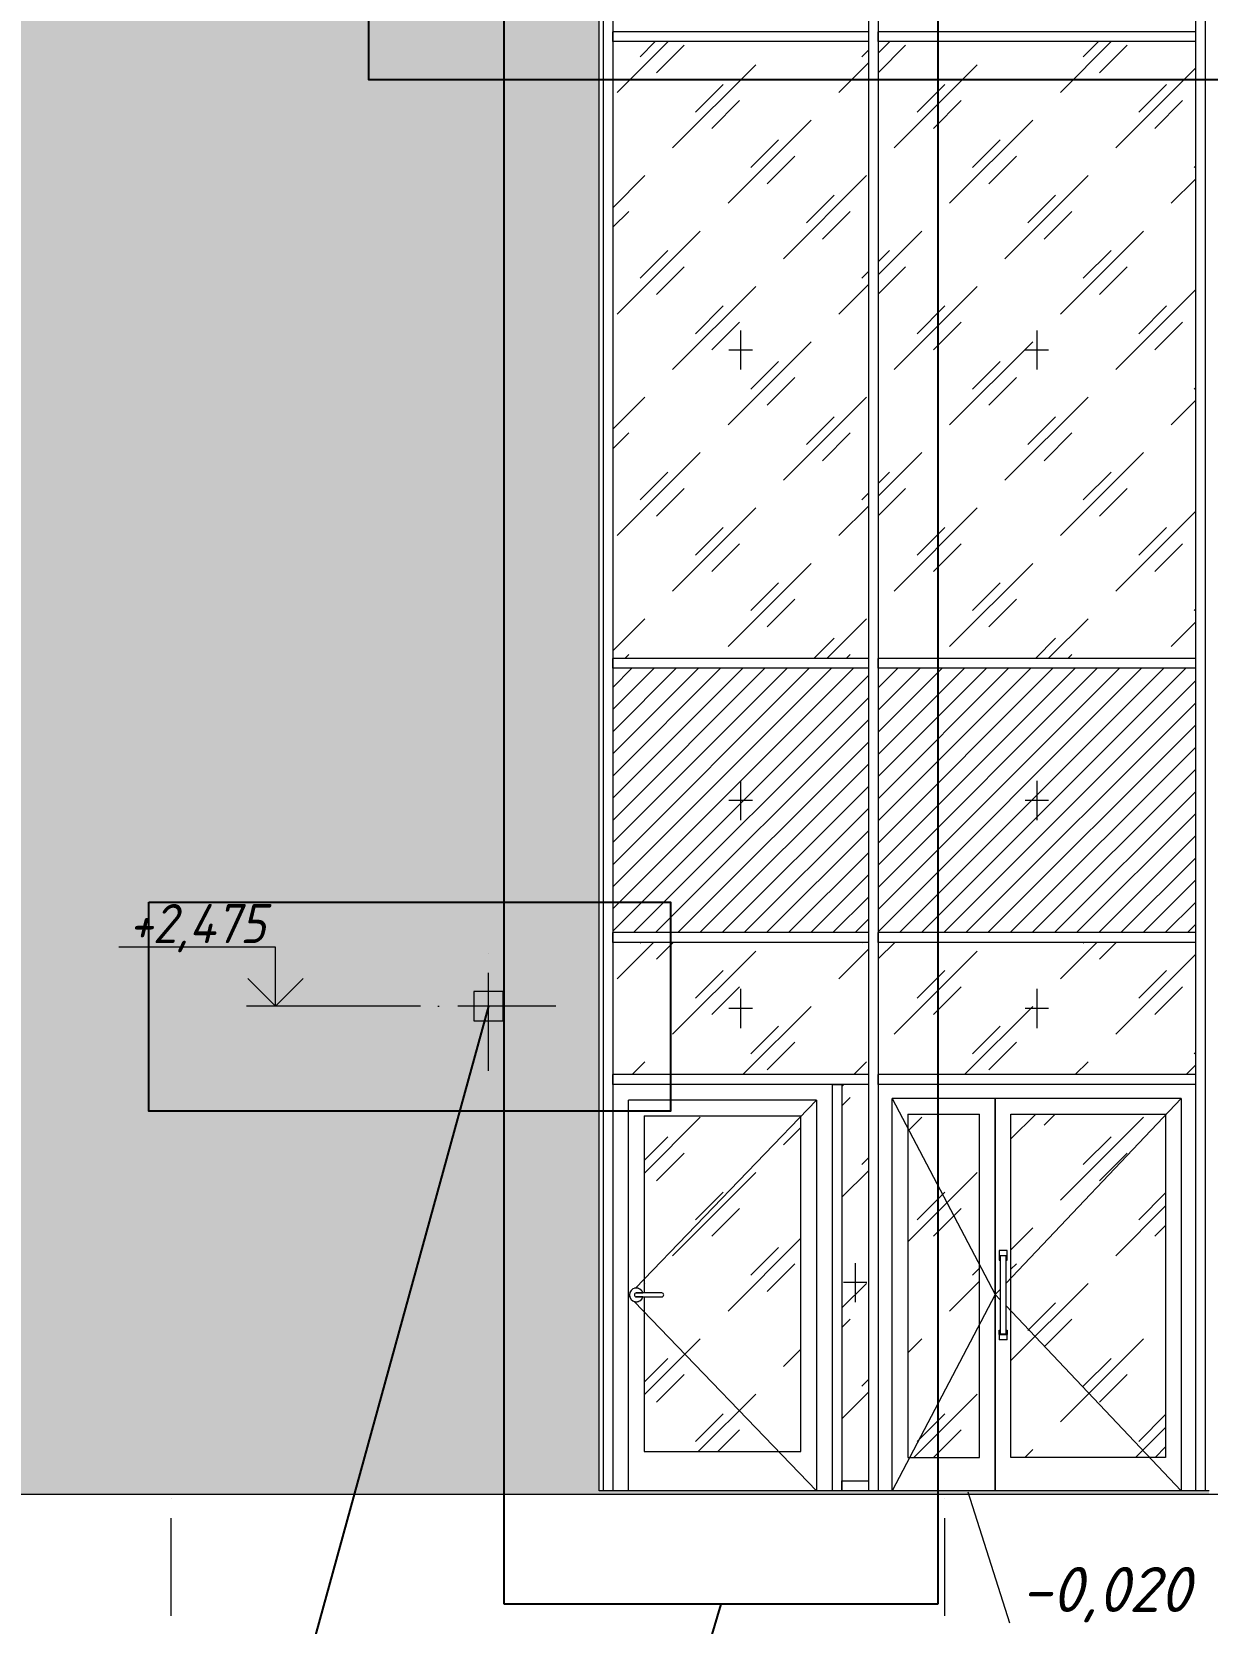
# Model space of a CAD drawing. Header units: millimetres. Extents: x 3914 to 319671, y -18248 to 19136.
# Drawn here: x 216604 to 222606, y -676 to 7450 of the extents above; entities that cross this region are included whole.
import ezdxf

# ---------------------------------------------------------------- set-up
doc = ezdxf.new("R2010")
doc.units = ezdxf.units.MM
doc.linetypes.add('50_200_ШТРИХ_1Т_ш5_п1_п1_', pattern=[700, 500, -100, 0, -100])
doc.linetypes.add('Штриховая', pattern=[600, 400, -200])
for name, color, linetype, lineweight in [('A-ANNO-NOTE', 7, 'Continuous', 9), ('A-DETL-2', 7, 'Continuous', 5), ('A-DETL-CNTR', 7, '50_200_ШТРИХ_1Т_ш5_п1_п1_', 9), ('A-DOOR', 7, 'Continuous', 9), ('A-DOOR-1', 7, 'Continuous', 5), ('A-GLAZ-3', 7, 'Штриховая', 5), ('A-GLAZ-CURT', 7, 'Continuous', 9), ('A-GLAZ-CURT-1', 7, 'Continuous', 5), ('A-GLAZ-CWMG', 7, 'Continuous', 9), ('A-WALL', 7, 'Continuous', 5), ('A-WALL-PATT', 7, 'Continuous', 5), ('G-ANNO-DIMS', 7, 'Continuous', 9), ('G-ANNO-DIMS-1', 7, 'Continuous', 20), ('Оси-1', 7, '50_200_ШТРИХ_1Т_ш5_п1_п1_', 9)]:
    doc.layers.add(name, color=color, linetype=linetype, lineweight=lineweight)
doc.layers.add('A-DETL-GENF-7', color=7, linetype='Continuous', lineweight=9, true_color=0xffffff)
doc.styles.add('ISOCPEUR_I_1', font='isocpeui.ttf', dxfattribs={"height": 230})
doc.styles.add('ISOCPEUR_I_3', font='isocpeui.ttf', dxfattribs={"width": 0.9, "height": 200})
pattern_1 = [(45, (-39007.8, 1300), (-282.8427, 282.8427), [200, -600]), (45, (-39207.8, 1200), (-282.8427, 282.8427), [600, -200]), (45, (-38807.8, 1100), (-282.8427, 282.8427), [200, -600])]
pattern_2 = [(45, (-38907.79, 1200), (-56.56854, 56.56854), [])]

# ---------------------------------------------------------------- blocks, each defined once
blk = doc.blocks.new('PNS_Панель прямоугольная - Нр_Стекло - 42мм-36759102-АР2_ТР1_Фасад ___-1')
at = {"layer": 'A-GLAZ-CURT-1'}
h = blk.add_hatch(dxfattribs=at)
h.set_pattern_fill('FP_116', color=256, style=0, pattern_type=2)
h.set_pattern_definition(pattern_1)
h.paths.add_polyline_path([(-95050, 50), (-95050, 2075), (-95185, 2075), (-95185, 50), (-95170, 50)], flags=0)
at = {"layer": 'A-GLAZ-3'}
for p, q in [((-95117.5, 1162.5), (-95117.5, 962.5)), ((-95057.5, 1062.5), (-95177.5, 1062.5))]:
    blk.add_line(p, q, dxfattribs=at)
blk = doc.blocks.new('Прямоугольный импост - Рядовой 50х220-26750852-АР2_ТР1_Фасад ___-1')
at = {"layer": 'A-GLAZ-CWMG'}
for p, q in [((-95050, 8425), (-95050, 7425)), ((-95000, 8425), (-95000, 7425))]:
    blk.add_line(p, q, dxfattribs=at)
blk = doc.blocks.new('Прямоугольный импост - Рядовой 50х220-26750853-АР2_ТР1_Фасад ___-1')
at = {"layer": 'A-GLAZ-CWMG'}
for p, q in [((-115580.4, 2100), (-115580.4, 0)), ((-115530.4, 2100), (-115530.4, 0))]:
    blk.add_line(p, q, dxfattribs=at)
blk = doc.blocks.new('Прямоугольный импост - Рядовой 50х220-26750854-АР2_ТР1_Фасад ___-1')
at = {"layer": 'A-GLAZ-CWMG'}
for p, q in [((-95000, 7400), (-95000, 7450)), ((-93380, 7450), (-95000, 7450)), ((-93380, 7400), (-95000, 7400)), ((-93380, 7450), (-93380, 7400))]:
    blk.add_line(p, q, dxfattribs=at)
blk = doc.blocks.new('Прямоугольный импост - Рядовой 50х220-36757005-АР2_ТР1_Фасад ___-1')
at = {"layer": 'A-GLAZ-CWMG'}
for p, q in [((-95050, 7450), (-95210, 7450)), ((-95050, 7400), (-95210, 7400)), ((-95050, 7450), (-95050, 7400))]:
    blk.add_line(p, q, dxfattribs=at)
blk = doc.blocks.new('Дверь_Витражная_СКБ_2Ст - ДВН_ДАО EI30_1350_в свету_ДОО ЛК 5-26733937-АР2_ТР1_Фасад ___-1')
at = {"layer": 'A-DOOR-1'}
h = blk.add_hatch(dxfattribs=at)
h.set_pattern_fill('FP_116', color=256, style=0, pattern_type=2)
h.set_pattern_definition(pattern_1)
h.paths.add_polyline_path([(-93987.9, 170), (-93532, 170), (-93532, 1923), (-94322, 1923), (-94322, 170)], flags=0)
at = {"layer": 'A-GLAZ-CURT-1'}
h = blk.add_hatch(dxfattribs=at)
h.set_pattern_fill('FP_116', color=256, style=0, pattern_type=2)
h.set_pattern_definition(pattern_1)
h.paths.add_polyline_path([(-94482, 170), (-94482, 1923), (-94848, 1923), (-94848, 170), (-94754, 170)], flags=0)
at = {"layer": 'A-DOOR-1'}
for p, q in [((-94928, 0), (-94928, 2003)), ((-94402, 2003), (-94928, 2003)), ((-94928, 2003), (-94402, 1001.5)), ((-94402, 2003), (-94402, 0)), ((-93452, 2003), (-94402, 2003)), ((-94402, 0), (-94402, 2003)), ((-93452, 2003), (-94347.2, 1059.3)), ((-93452, 2003), (-93452, 0)), ((-94848, 1923), (-94848, 170)), ((-94848, 1923), (-94482, 1923)), ((-94482, 170), (-94482, 1923)), ((-94322, 170), (-94322, 1923)), ((-94322, 1923), (-93532, 1923)), ((-93532, 1923), (-93532, 170)), ((-94382, 1227.5), (-94382, 1200)), ((-94342, 1227.5), (-94382, 1227.5)), ((-94342, 1200), (-94342, 1227.5)), ((-94342, 1200), (-94382, 1200)), ((-94382, 1200), (-94382, 1177.5)), ((-94382, 1177.5), (-94377, 1177.5)), ((-94377, 1200), (-94377, 800)), ((-94347, 800), (-94347, 1200)), ((-94347, 1177.5), (-94342, 1177.5)), ((-94342, 1177.5), (-94342, 1200)), ((-94402, 1001.5), (-94928, 0)), ((-94376.8, 1028.1), (-94402, 1001.5)), ((-94402, 1001.5), (-94377, 975.1)), ((-94347, 943.5), (-93452, 0)), ((-94382, 797.5), (-94382, 820)), ((-94382, 820), (-94377, 820)), ((-94347, 820), (-94342, 820)), ((-94342, 820), (-94342, 797.5)), ((-94382, 797.5), (-94382, 770)), ((-94382, 797.5), (-94342, 797.5)), ((-94342, 770), (-94382, 770)), ((-94347, 800), (-94377, 800)), ((-94342, 770), (-94342, 797.5)), ((-94848, 170), (-94482, 170)), ((-93532, 170), (-94322, 170))]:
    blk.add_line(p, q, dxfattribs=at)
blk = doc.blocks.new('PNS_Панель прямоугольная - Нр_Стекло - 42мм-26733992-АР2_ТР1_Фасад ___-1')
at = {"layer": 'A-GLAZ-CURT-1'}
h = blk.add_hatch(dxfattribs=at)
h.set_pattern_fill('FP_116', color=256, style=0, pattern_type=2)
h.set_pattern_definition(pattern_1)
h.paths.add_polyline_path([(-94754, 4250), (-93380, 4250), (-93380, 7400), (-95000, 7400), (-95000, 4250)], flags=0)
at = {"layer": 'A-GLAZ-3'}
for p, q in [((-94190, 5925), (-94190, 5725)), ((-94130, 5825), (-94250, 5825))]:
    blk.add_line(p, q, dxfattribs=at)
blk = doc.blocks.new('PNS_Панель прямоугольная - Нр_Стекло - 42мм-36757216-АР2_ТР1_Фасад ___-1')
at = {"layer": 'A-GLAZ-CURT-1'}
h = blk.add_hatch(dxfattribs=at)
h.set_pattern_fill('FP_116', color=256, style=0, pattern_type=2)
h.set_pattern_definition(pattern_1)
h.paths.add_polyline_path([(-95050, 4250), (-95050, 7400), (-96355, 7400), (-96355, 4250), (-95210, 4250)], flags=0)
at = {"layer": 'A-GLAZ-3'}
for p, q in [((-95702.5, 5925), (-95702.5, 5725)), ((-95642.5, 5825), (-95762.5, 5825))]:
    blk.add_line(p, q, dxfattribs=at)
blk = doc.blocks.new('Прямоугольный импост - Рядовой 50х220-26750857-АР2_ТР1_Фасад ___-1')
at = {"layer": 'A-GLAZ-CWMG'}
for p, q in [((-95050, 7425), (-95050, 4225)), ((-95000, 7425), (-95000, 4225))]:
    blk.add_line(p, q, dxfattribs=at)
blk = doc.blocks.new('PNS_Панель прямоугольная - Нр_Стемалит - 42 мм-26734008-АР2_ТР1_Фасад ___-1')
at = {"layer": 'A-GLAZ-CURT-1'}
h = blk.add_hatch(dxfattribs=at)
h.set_pattern_fill('FP_132', color=256, style=0, pattern_type=2)
h.set_pattern_definition(pattern_2)
h.paths.add_polyline_path([(-93380, 2850), (-93380, 4200), (-95000, 4200), (-95000, 2850), (-94754, 2850)], flags=0)
at = {"layer": 'A-GLAZ-3'}
for p, q in [((-94190, 3625), (-94190, 3425)), ((-94130, 3525), (-94250, 3525))]:
    blk.add_line(p, q, dxfattribs=at)
blk = doc.blocks.new('PNS_Панель прямоугольная - Нр_Стемалит - 42 мм-36757224-АР2_ТР1_Фасад ___-1')
at = {"layer": 'A-GLAZ-CURT-1'}
h = blk.add_hatch(dxfattribs=at)
h.set_pattern_fill('FP_132', color=256, style=0, pattern_type=2)
h.set_pattern_definition(pattern_2)
h.paths.add_polyline_path([(-95210, 2850), (-95050, 2850), (-95050, 4200), (-96355, 4200), (-96355, 2850), (-96286.3, 2850)], flags=0)
at = {"layer": 'A-GLAZ-3'}
for p, q in [((-95702.5, 3625), (-95702.5, 3425)), ((-95642.5, 3525), (-95762.5, 3525))]:
    blk.add_line(p, q, dxfattribs=at)
blk = doc.blocks.new('Прямоугольный импост - Рядовой 50х220-26750858-АР2_ТР1_Фасад ___-1')
at = {"layer": 'A-GLAZ-CWMG'}
for p, q in [((-95050, 4225), (-95050, 2825)), ((-95000, 4225), (-95000, 2825))]:
    blk.add_line(p, q, dxfattribs=at)
blk = doc.blocks.new('PNS_Панель прямоугольная - Нр_Стекло - 42мм-36757232-АР2_ТР1_Фасад ___-1')
at = {"layer": 'A-GLAZ-CURT-1'}
h = blk.add_hatch(dxfattribs=at)
h.set_pattern_fill('FP_116', color=256, style=0, pattern_type=2)
h.set_pattern_definition(pattern_1)
h.paths.add_polyline_path([(-96286.3, 2125), (-95050, 2125), (-95050, 2800), (-96355, 2800), (-96355, 2125)], flags=0)
at = {"layer": 'A-GLAZ-3'}
for p, q in [((-95702.5, 2562.5), (-95702.5, 2362.5)), ((-95642.5, 2462.5), (-95762.5, 2462.5))]:
    blk.add_line(p, q, dxfattribs=at)
blk = doc.blocks.new('Прямоугольный импост - Рядовой 50х220-26750859-АР2_ТР1_Фасад ___-1')
at = {"layer": 'A-GLAZ-CWMG'}
for p, q in [((-96405, 2825), (-96405, 2100)), ((-96355, 2825), (-96355, 2100))]:
    blk.add_line(p, q, dxfattribs=at)
blk = doc.blocks.new('Прямоугольный импост - Рядовой 50х220-36757006-АР2_ТР1_Фасад ___-1')
at = {"layer": 'A-GLAZ-CWMG'}
for p, q in [((-95050, 2125), (-95210, 2125)), ((-95050, 2125), (-95050, 2075)), ((-95050, 2075), (-95210, 2075))]:
    blk.add_line(p, q, dxfattribs=at)
blk = doc.blocks.new('PNS_Панель прямоугольная - Нр_Стекло - 42мм-26734124-АР2_ТР1_Фасад ___-1')
at = {"layer": 'A-GLAZ-CURT-1'}
h = blk.add_hatch(dxfattribs=at)
h.set_pattern_fill('FP_116', color=256, style=0, pattern_type=2)
h.set_pattern_definition(pattern_1)
h.paths.add_polyline_path([(-94754, 2125), (-93380, 2125), (-93380, 2800), (-95000, 2800), (-95000, 2125)], flags=0)
at = {"layer": 'A-GLAZ-3'}
for p, q in [((-94190, 2562.5), (-94190, 2362.5)), ((-94130, 2462.5), (-94250, 2462.5))]:
    blk.add_line(p, q, dxfattribs=at)
blk = doc.blocks.new('Прямоугольный импост - Рядовой 50х220-26751863-АР2_ТР1_Фасад ___-1')
at = {"layer": 'A-GLAZ-CWMG'}
for p, q in [((-113760.4, 2100), (-113760.4, 0)), ((-113710.4, 2100), (-113710.4, 0))]:
    blk.add_line(p, q, dxfattribs=at)
blk = doc.blocks.new('Панель витража_СКБ_Дверь_1Ст - Выход из подвала-37280616-АР2_ТР1_Фасад ___-1')
at = {"layer": 'A-DOOR-1'}
h = blk.add_hatch(dxfattribs=at)
h.set_pattern_fill('FP_116', color=256, style=0, pattern_type=2)
h.set_pattern_definition(pattern_1)
h.paths.add_polyline_path([(-96195, 200), (-95395, 200), (-95395, 1915), (-96195, 1915), (-96195, 1010), (-96100.7, 1009), (-96097.9, 1007.1), (-96095.3, 1002.6), (-96095.4, 997.2), (-96097.9, 992.9), (-96102.4, 990.3), (-96109.4, 990), (-96195, 990), (-96195, 512.4)], flags=0)
at = {"layer": 'A-DOOR'}
for p, q in [((-96105, 1010), (-96235, 1010)), ((-96235, 1010), (-96201.5, 1010)), ((-96235, 990), (-96105, 990)), ((-96201.5, 990), (-96235, 990))]:
    blk.add_line(p, q, dxfattribs=at)
for centre, radius, start, end in [((-96235, 1000), 35, 16.60155, 180), ((-96235, 1000), 35, 180, 343.39845), ((-96235, 1000), 10, 90, 270), ((-96235, 1000), 10, 90, 270), ((-96105, 1000), 10, 270, 90)]:
    blk.add_arc(centre, radius, start, end, dxfattribs=at)
at = {"layer": 'A-DOOR-1'}
for p, q in [((-95315, 1995), (-96275, 1995)), ((-96275, 0), (-96275, 1995)), ((-95315, 1995), (-96239.5, 1034.4)), ((-95315, 1995), (-95315, 0)), ((-96195, 1915), (-96195, 1010)), ((-96195, 1915), (-95395, 1915)), ((-95395, 200), (-95395, 1915)), ((-96269.6, 1003.1), (-96275, 997.5)), ((-96275, 997.5), (-96268.8, 991)), ((-96120, 1010), (-96220, 1010)), ((-96220, 990), (-96120, 990)), ((-96195, 990), (-96195, 200)), ((-96245.3, 966.7), (-95315, 0)), ((-96195, 200), (-95395, 200))]:
    blk.add_line(p, q, dxfattribs=at)
at = {"layer": 'A-DOOR-1', "flags": 128}
for points in [[(-96220, 1010), (-96220.6, 1010), (-96221.2, 1010), (-96221.8, 1010), (-96222.4, 1010), (-96223, 1010), (-96223.6, 1010), (-96224.1, 1010), (-96224.7, 1010), (-96225.3, 1010), (-96225.8, 1010), (-96226.4, 1010), (-96226.9, 1010), (-96227.5, 1010), (-96228, 1010), (-96228.5, 1010), (-96229, 1010), (-96229.4, 1010), (-96229.9, 1010), (-96230.3, 1010), (-96230.8, 1010), (-96231.2, 1010), (-96231.6, 1010), (-96231.9, 1010), (-96232.3, 1010), (-96232.6, 1010), (-96232.9, 1010), (-96233.2, 1010), (-96233.5, 1010), (-96233.8, 1010), (-96234, 1010), (-96234.2, 1010), (-96234.4, 1010), (-96234.5, 1010), (-96234.7, 1010), (-96234.8, 1010), (-96234.9, 1010), (-96234.9, 1010), (-96235, 1010), (-96235, 1010)], [(-96235, 990), (-96235, 990), (-96234.9, 990), (-96234.8, 990), (-96234.7, 990), (-96234.6, 990), (-96234.4, 990), (-96234.2, 990), (-96234, 990), (-96233.8, 990), (-96233.6, 990), (-96233.3, 990), (-96233, 990), (-96232.7, 990), (-96232.4, 990), (-96232, 990), (-96231.7, 990), (-96231.3, 990), (-96230.9, 990), (-96230.5, 990), (-96230, 990), (-96229.6, 990), (-96229.1, 990), (-96228.6, 990), (-96228.1, 990), (-96227.6, 990), (-96227.1, 990), (-96226.5, 990), (-96226, 990), (-96225.4, 990), (-96224.9, 990), (-96224.3, 990), (-96223.7, 990), (-96223.1, 990), (-96222.5, 990), (-96222, 990), (-96221.4, 990), (-96220.8, 990), (-96220.2, 990), (-96220, 990)], [(-96105, 1010), (-96105, 1010), (-96105.1, 1010), (-96105.2, 1010), (-96105.3, 1010), (-96105.4, 1010), (-96105.6, 1010), (-96105.8, 1010), (-96106, 1010), (-96106.2, 1010), (-96106.4, 1010), (-96106.7, 1010), (-96107, 1010), (-96107.3, 1010), (-96107.6, 1010), (-96108, 1010), (-96108.3, 1010), (-96108.7, 1010), (-96109.1, 1010), (-96109.5, 1010), (-96110, 1010), (-96110.4, 1010), (-96110.9, 1010), (-96111.4, 1010), (-96111.9, 1010), (-96112.4, 1010), (-96112.9, 1010), (-96113.5, 1010), (-96114, 1010), (-96114.6, 1010), (-96115.1, 1010), (-96115.7, 1010), (-96116.3, 1010), (-96116.9, 1010), (-96117.5, 1010), (-96118, 1010), (-96118.6, 1010), (-96119.2, 1010), (-96119.8, 1010), (-96120, 1010)], [(-96120, 990), (-96119.4, 990), (-96118.8, 990), (-96118.2, 990), (-96117.6, 990), (-96117, 990), (-96116.4, 990), (-96115.9, 990), (-96115.3, 990), (-96114.7, 990), (-96114.2, 990), (-96113.6, 990), (-96113.1, 990), (-96112.5, 990), (-96112, 990), (-96111.5, 990), (-96111, 990), (-96110.6, 990), (-96110.1, 990), (-96109.7, 990), (-96109.2, 990), (-96108.8, 990), (-96108.4, 990), (-96108.1, 990), (-96107.7, 990), (-96107.4, 990), (-96107.1, 990), (-96106.8, 990), (-96106.5, 990), (-96106.2, 990), (-96106, 990), (-96105.8, 990), (-96105.6, 990), (-96105.5, 990), (-96105.3, 990), (-96105.2, 990), (-96105.1, 990), (-96105.1, 990), (-96105, 990), (-96105, 990)]]:
    blk.add_lwpolyline(points, dxfattribs=at)
at = {"layer": 'A-DOOR-1'}
for start, end in [(98.57665, 105), (83.54466, 90), (68.54049, 75), (53.55435, 60), (38.58053, 45), (315, 321.41947), (23.61551, 30), (330, 336.38449), (255, 261.42335), (270, 276.45534), (285, 291.45951), (300, 306.44565)]:
    blk.add_arc((-96235, 1000), 35, start, end, dxfattribs=at)
blk = doc.blocks.new('Прямоугольный импост - Рядовой 50х220-36757198-АР2_ТР1_Фасад ___-1')
at = {"layer": 'A-GLAZ-CWMG'}
for p, q in [((-96355, 2075), (-96355, 2125)), ((-95210, 2125), (-96355, 2125)), ((-95210, 2075), (-96355, 2075))]:
    blk.add_line(p, q, dxfattribs=at)
blk = doc.blocks.new('Прямоугольный импост - Рядовой 50х220-36757199-АР2_ТР1_Фасад ___-1')
at = {"layer": 'A-GLAZ-CWMG'}
for p, q in [((-96355, 2800), (-96355, 2850)), ((-95210, 2850), (-96355, 2850)), ((-95210, 2800), (-96355, 2800))]:
    blk.add_line(p, q, dxfattribs=at)
blk = doc.blocks.new('Прямоугольный импост - Рядовой 50х220-36759114-АР2_ТР1_Фасад ___-1')
at = {"layer": 'A-GLAZ-CWMG'}
for p, q in [((-95235, 2075), (-95185, 2075)), ((-95235, 2075), (-95235, 0)), ((-95185, 2075), (-95185, 0))]:
    blk.add_line(p, q, dxfattribs=at)
blk = doc.blocks.new('Прямоугольный импост - Рядовой 50х220-36759115-АР2_ТР1_Фасад ___-1')
at = {"layer": 'A-GLAZ-CWMG'}
for p, q in [((-95185, 0), (-95185, 50)), ((-95185, 50), (-95050, 50)), ((-95050, 50), (-95050, 0))]:
    blk.add_line(p, q, dxfattribs=at)
blk = doc.blocks.new('Высотные отметки - Стрелка_Верх-17668718-АР2_ТР1_Фасад ___-1')
at = {"layer": 'G-ANNO-DIMS'}
for p, q in [((2945.4, 7800), (3745.4, 7800)), ((2945.4, 7500), (2945.4, 7800)), ((2793.8, 7500), (3093.8, 7500))]:
    blk.add_line(p, q, dxfattribs=at)
at = {"layer": 'G-ANNO-DIMS-1'}
for q in [(2804, 7641.4), (3086.9, 7641.4)]:
    blk.add_line((2945.4, 7500), q, dxfattribs=at)

msp = doc.modelspace()

# ---------------------------------------------------------------- hatches: boundary and pattern name
at = {"layer": 'A-DETL-GENF-7'}
msp.add_hatch(color=256, dxfattribs=at).paths.add_polyline_path([(219010.9, 2400), (219010.9, 2550), (218860.9, 2550), (218860.9, 2400)], flags=0)
at = {"layer": 'A-WALL-PATT'}
h = msp.add_hatch(dxfattribs=at)
h.set_pattern_fill('FP_113', color=256, style=0, pattern_type=2)
h.set_pattern_definition([(180, (222984.9, 4306), (-2e-14, -154), [125, -137]), (90, (222984.9, 4241), (-262, 2e-14), [65, -89]), (180, (222984.9, 4241), (-2e-14, -154), [125, -137]), (90, (222996.9, 4241), (-262, 2e-14), [65, -89]), (180, (223121.9, 4241), (-2e-14, -154), [125, -137]), (180, (223121.9, 4306), (-2e-14, -154), [125, -137]), (90, (222865.9, 4318), (-262, 2e-14), [65, -89]), (90, (223115.9, 4318), (-262, 2e-14), [65, -89]), (0, (222865.9, 4318), (0, -154), [250, -12]), (0, (222865.9, 4383), (0, -154), [250, -12])])
h.paths.add_polyline_path([(190845.9, 3000), (195459.2, 3000), (195459.2, 3298), (195473.4, 3298.7), (195472.1, 3303.5), (195473.4, 3312.3), (195476.7, 3316.7), (195483.6, 3320.2), (195489.3, 3320.2), (195496.7, 3317.5), (195497.8, 3316.7), (195502.2, 3307.1), (195505.7, 3298), (195543.2, 3298), (195543.7, 3310.6), (195545.2, 3313.9), (195550.7, 3318.8), (195554.3, 3320.2), (195562.1, 3320.2), (195568.8, 3316.7), (195572.7, 3310.6), (195573.2, 3303.5), (195573.2, 3298), (195611.8, 3298), (195617.1, 3314.6), (195621.5, 3318.8), (195628.9, 3320.6), (195636.4, 3318.8), (195642.9, 3311.6), (195644.5, 3307.1), (195644.5, 3298), (195657.2, 3298), (195657.2, 3000), (209075.9, 3000), (209075.9, 3002.6), (210495.9, 3002.6), (210495.9, 3000), (219500.9, 3000), (219500.9, 8400), (190595.9, 8400), (190595.9, 4200), (190595.9, 3000)])
h.paths.add_polyline_path([(195641, 3298), (195641.2, 3298), (195642.3, 3300.3)], flags=17)
h.paths.add_polyline_path([(195569.1, 3298), (195569.3, 3298), (195570.5, 3300.1)], flags=17)
h.paths.add_polyline_path([(195496.7, 3298), (195497.8, 3298.7), (195496.6, 3298)], flags=17)
h.paths.add_polyline_path([(209057.5, 4666), (208175.5, 4667), (208175.5, 7200), (209075.5, 7200), (209075.5, 4666)], flags=16)
h.paths.add_polyline_path([(198867.1, 4666), (198025.5, 4667), (198025.5, 7200), (198925.5, 7200), (198925.5, 4666), (198867.3, 4666)], flags=16)
h.paths.add_polyline_path([(196515.9, 4666), (195775.7, 4667), (195775.9, 7200), (198025, 7200), (198025, 4700), (196675.7, 4699.4), (196675.7, 4666), (196655.6, 4666)], flags=16)
h.paths.add_polyline_path([(206875.5, 4666), (205975.5, 4667), (205975.5, 4700), (204676.5, 4700), (204676.9, 7200), (208174.5, 7199.9), (208174.5, 4700), (206875.5, 4700), (206875.5, 4667)], flags=16)
h.paths.add_polyline_path([(203775.9, 4666), (203775.9, 7200), (204675.9, 7200), (204675.9, 4666), (203795.8, 4666)], flags=16)
h.paths.add_polyline_path([(214775.9, 4666), (213875.9, 4667), (213875.9, 4700), (212675.7, 4699), (212675.7, 4666), (210495.7, 4667), (210495.7, 7200), (214775.9, 7200), (214775.9, 4667)], flags=16)
h.paths.add_polyline_path([(200414.4, 4666), (200325.5, 4667), (200325.5, 4700), (198925.7, 4700), (198925.7, 7200), (202625.5, 7200), (202625.5, 4666), (201252.4, 4666)], flags=16)
h = msp.add_hatch(dxfattribs=at)
h.set_pattern_fill('FP_111', color=256, style=0, pattern_type=2)
h.set_pattern_definition([(180, (223115.92, 71), (-2e-14, -154), [125, -137]), (90, (223115.92, 6), (-262, 2e-14), [65, -89]), (180, (223115.92, 6), (-2e-14, -154), [125, -137]), (90, (223127.92, 6), (-262, 2e-14), [65, -89]), (180, (223252.92, 6), (-2e-14, -154), [125, -137]), (180, (223252.92, 71), (-2e-14, -154), [125, -137]), (90, (222996.92, 83), (-262, 2e-14), [65, -89]), (90, (223246.92, 83), (-262, 2e-14), [65, -89]), (0, (222996.92, 83), (0, -154), [250, -12]), (0, (222996.92, 148), (0, -154), [250, -12])])
h.paths.add_polyline_path([(208175.9, 300), (219500.9, 300), (219500.9, 3000), (214775.9, 3000), (214775.9, 466), (212475.9, 467), (212475.9, 3000), (211275.9, 3000), (211275.9, 466), (208175.9, 467), (208175.9, 3000), (206875.9, 3000), (206875.9, 466), (205975.9, 467), (205975.9, 3000), (205056.8, 3000), (205056.8, 300), (207381.5, 300)], flags=0)
h.paths.add_polyline_path([(210375.9, 539), (210495.9, 539), (210495.9, 614.8), (210375.9, 614.8)], flags=0)
h.paths.add_polyline_path([(210375.9, 691.8), (210495.9, 691.8), (210495.9, 768.6), (210375.9, 768.6)], flags=0)
h.paths.add_polyline_path([(210446, 845.6), (210495.9, 845.6), (210495.9, 923.1), (210375.9, 923.1), (210375.9, 845.6), (210392.5, 845.6)], flags=0)
h.paths.add_polyline_path([(210495.9, 1000.1), (210495.9, 1076.6), (210375.9, 1076.6), (210375.9, 1000.1), (210446, 1000.1)], flags=0)
h.paths.add_polyline_path([(210375.9, 1153.6), (210495.9, 1153.6), (210495.9, 1230.4), (210375.9, 1230.4)], flags=0)
h.paths.add_polyline_path([(210495.9, 1307.4), (210495.9, 1384.5), (210375.9, 1384.5), (210375.9, 1307.4), (210446, 1307.4)], flags=0)
h.paths.add_polyline_path([(210422.1, 1461.5), (210495.9, 1461.5), (210495.9, 1538.5), (210375.9, 1538.5), (210375.9, 1461.5)], flags=0)
h.paths.add_polyline_path([(210446, 1615.5), (210495.9, 1615.5), (210495.9, 1692.8), (210375.9, 1692.8), (210375.9, 1615.5), (210429.5, 1615.5)], flags=0)
h.paths.add_polyline_path([(210446, 1769.8), (210495.9, 1769.8), (210495.9, 1846.1), (210375.9, 1846.1), (210375.9, 1769.8), (210436.9, 1769.8)], flags=0)
h.paths.add_polyline_path([(210446, 1923.1), (210495.9, 1923.1), (210495.9, 2000.7), (210375.9, 2000.7), (210375.9, 1923.1), (210444.2, 1923.1)], flags=0)
h.paths.add_polyline_path([(210495.9, 2077.7), (210495.9, 2154.7), (210375.9, 2154.7), (210375.9, 2077.7), (210451.7, 2077.7)], flags=0)
h.paths.add_polyline_path([(210446, 2231.7), (210495.9, 2231.7), (210495.9, 2306.7), (210375.9, 2306.7), (210375.9, 2231.7)], flags=0)
h.paths.add_polyline_path([(210375.9, 2383.7), (210495.9, 2383.7), (210495.9, 2460.7), (210375.9, 2460.7)], flags=0)
h.paths.add_polyline_path([(219010.9, 2400), (218860.9, 2400), (218860.9, 2550), (219010.9, 2550)], flags=0)
h.paths.add_polyline_path([(210446, 2537.7), (210495.9, 2537.7), (210495.9, 2614.7), (210375.9, 2614.7), (210375.9, 2537.7)], flags=0)
h.paths.add_polyline_path([(210481.1, 2691.7), (210495.9, 2691.7), (210495.9, 2768.7), (210375.9, 2768.7), (210375.9, 2691.7), (210446, 2691.7)], flags=0)
h.paths.add_polyline_path([(210495.7, 2845.7), (210495.9, 2845.7), (210495.7, 2925.6), (210375.9, 2925.6), (210375.9, 2845.7), (210488.5, 2845.7)], flags=0)
h = msp.add_hatch(dxfattribs=at)
h.set_pattern_fill('FP_120', color=256, style=0, pattern_type=2)
h.set_pattern_definition([(180, (222865.92, 71), (-2e-14, -154), [125, -137]), (90, (222865.92, 6), (-262, 2e-14), [65, -89]), (180, (222865.92, 6), (-2e-14, -154), [125, -137]), (90, (222877.92, 6), (-262, 2e-14), [65, -89]), (180, (223002.92, 6), (-2e-14, -154), [125, -137]), (180, (223002.92, 71), (-2e-14, -154), [125, -137]), (90, (222746.92, 83), (-262, 2e-14), [65, -89]), (90, (222996.92, 83), (-262, 2e-14), [65, -89]), (0, (222746.92, 83), (0, -154), [250, -12]), (0, (222746.92, 148), (0, -154), [250, -12])])
h.paths.add_polyline_path([(213510.6, -19.1), (222615.9, -18.4), (222615.9, 0), (219500.9, 0), (219500.9, 300), (205056.8, 300), (205056.8, -19.1), (211978.3, -19.1)], flags=0)

# ---------------------------------------------------------------- linework, layer by layer
at = {"color": 1}
for p, q in [((219017, -578.7), (219017, 13808.3)), ((221231, 13808.3), (221231, -578.7)), ((218935.9, 2475), (216870, -5042)), ((218344, -6567), (220124, -578.7)), ((221231, -578.7), (219017, -578.7))]:
    msp.add_line(p, q, dxfattribs=at)
for points in [[(218325, 8773), (223743, 8773), (223743, 7205), (218325, 7205)], [(217201.8, 3005), (219866.2, 3005), (219866.2, 1938), (217201.8, 1938)]]:
    msp.add_lwpolyline(points, close=True, dxfattribs=at)
at = {"layer": 'A-ANNO-NOTE'}
msp.add_line((221383.2, -5.2), (221595.9, -674.8), dxfattribs=at)
at = {"layer": 'A-DETL-2'}
for p, q in [((219010.9, 2550), (218860.9, 2550)), ((218860.9, 2550), (218860.9, 2400)), ((219010.9, 2400), (219010.9, 2550)), ((218860.9, 2400), (219010.9, 2400)), ((222686.8, -19.1), (196006.8, -19.1))]:
    msp.add_line(p, q, dxfattribs=at)
at = {"layer": 'A-DETL-CNTR'}
for p, q in [((218935.9, 2145), (218935.9, 2785)), ((219280.1, 2475), (218560.1, 2475))]:
    msp.add_line(p, q, dxfattribs=at)
at = {"layer": 'A-WALL'}
for p, q in [((219500.9, 0), (219500.9, 13740)), ((222615.9, 0), (219500.9, 0))]:
    msp.add_line(p, q, dxfattribs=at)
at = {"layer": 'G-ANNO-DIMS'}
msp.add_line((218589.3, 2475), (217849.2, 2475), dxfattribs=at)
at = {"layer": 'Оси-1'}
for p, q in [((217315.9, -3440), (217315.9, 0)), ((221265.9, -3440), (221265.9, 0))]:
    msp.add_line(p, q, dxfattribs=at)

# ---------------------------------------------------------------- block references
at = {"layer": 'A-GLAZ-CURT'}
for name in ['PNS_Панель прямоугольная - Нр_Стекло - 42мм-36757216-АР2_ТР1_Фасад ___-1', 'PNS_Панель прямоугольная - Нр_Стекло - 42мм-26733992-АР2_ТР1_Фасад ___-1', 'PNS_Панель прямоугольная - Нр_Стемалит - 42 мм-36757224-АР2_ТР1_Фасад ___-1', 'PNS_Панель прямоугольная - Нр_Стемалит - 42 мм-26734008-АР2_ТР1_Фасад ___-1', 'PNS_Панель прямоугольная - Нр_Стекло - 42мм-36757232-АР2_ТР1_Фасад ___-1', 'PNS_Панель прямоугольная - Нр_Стекло - 42мм-26734124-АР2_ТР1_Фасад ___-1', 'PNS_Панель прямоугольная - Нр_Стекло - 42мм-36759102-АР2_ТР1_Фасад ___-1', 'Панель витража_СКБ_Дверь_1Ст - Выход из подвала-37280616-АР2_ТР1_Фасад ___-1', 'Дверь_Витражная_СКБ_2Ст - ДВН_ДАО EI30_1350_в свету_ДОО ЛК 5-26733937-АР2_ТР1_Фасад ___-1']:
    msp.add_blockref(name, (315925.9, 0), dxfattribs=at)
at = {"layer": 'A-GLAZ-CWMG'}
for name, p in [('Прямоугольный импост - Рядовой 50х220-26750852-АР2_ТР1_Фасад ___-1', (314570.9, 0)), ('Прямоугольный импост - Рядовой 50х220-26750852-АР2_ТР1_Фасад ___-1', (315925.9, 0)), ('Прямоугольный импост - Рядовой 50х220-26750852-АР2_ТР1_Фасад ___-1', (317595.9, 0)), ('Прямоугольный импост - Рядовой 50х220-26750857-АР2_ТР1_Фасад ___-1', (314570.9, 0)), ('Прямоугольный импост - Рядовой 50х220-36757199-АР2_ТР1_Фасад ___-1', (315925.9, 4600)), ('Прямоугольный импост - Рядовой 50х220-36757005-АР2_ТР1_Фасад ___-1', (315925.9, 0)), ('Прямоугольный импост - Рядовой 50х220-26750857-АР2_ТР1_Фасад ___-1', (315925.9, 0)), ('Прямоугольный импост - Рядовой 50х220-26750854-АР2_ТР1_Фасад ___-1', (315925.9, 0)), ('Прямоугольный импост - Рядовой 50х220-26750857-АР2_ТР1_Фасад ___-1', (317595.9, 0)), ('Прямоугольный импост - Рядовой 50х220-36757199-АР2_ТР1_Фасад ___-1', (315925.9, 1400)), ('Прямоугольный импост - Рядовой 50х220-36757005-АР2_ТР1_Фасад ___-1', (315925.9, -3200)), ('Прямоугольный импост - Рядовой 50х220-26750854-АР2_ТР1_Фасад ___-1', (315925.9, -3200)), ('Прямоугольный импост - Рядовой 50х220-26750858-АР2_ТР1_Фасад ___-1', (314570.9, 0)), ('Прямоугольный импост - Рядовой 50х220-26750858-АР2_ТР1_Фасад ___-1', (315925.9, 0)), ('Прямоугольный импост - Рядовой 50х220-26750858-АР2_ТР1_Фасад ___-1', (317595.9, 0)), ('Прямоугольный импост - Рядовой 50х220-36757199-АР2_ТР1_Фасад ___-1', (315925.9, 0)), ('Прямоугольный импост - Рядовой 50х220-36757005-АР2_ТР1_Фасад ___-1', (315925.9, -4600)), ('Прямоугольный импост - Рядовой 50х220-26750854-АР2_ТР1_Фасад ___-1', (315925.9, -4600)), ('Прямоугольный импост - Рядовой 50х220-26750859-АР2_ТР1_Фасад ___-1', (315925.9, 0)), ('Прямоугольный импост - Рядовой 50х220-26750859-АР2_ТР1_Фасад ___-1', (317280.9, 0)), ('Прямоугольный импост - Рядовой 50х220-26750859-АР2_ТР1_Фасад ___-1', (318950.9, 0)), ('Прямоугольный импост - Рядовой 50х220-36757198-АР2_ТР1_Фасад ___-1', (315925.9, 0)), ('Прямоугольный импост - Рядовой 50х220-36757006-АР2_ТР1_Фасад ___-1', (315925.9, 0)), ('Прямоугольный импост - Рядовой 50х220-26750854-АР2_ТР1_Фасад ___-1', (315925.9, -5325)), ('Прямоугольный импост - Рядовой 50х220-26750853-АР2_ТР1_Фасад ___-1', (335101.4, 0)), ('Прямоугольный импост - Рядовой 50х220-36759114-АР2_ТР1_Фасад ___-1', (315925.9, 0)), ('Прямоугольный импост - Рядовой 50х220-26751863-АР2_ТР1_Фасад ___-1', (334636.4, 0)), ('Прямоугольный импост - Рядовой 50х220-26750853-АР2_ТР1_Фасад ___-1', (338126.4, 0)), ('Прямоугольный импост - Рядовой 50х220-36759115-АР2_ТР1_Фасад ___-1', (315925.9, 0))]:
    msp.add_blockref(name, p, dxfattribs=at)
at = {"layer": 'G-ANNO-DIMS', "extrusion": (0, 0, -1)}
msp.add_blockref('Высотные отметки - Стрелка_Верх-17668718-АР2_ТР1_Фасад ___-1', (-220794.6, -5025), dxfattribs=at)

# ---------------------------------------------------------------- texts
at = {"layer": 'A-ANNO-NOTE', "insert": (221654.8, -389.2), "char_height": 230, "width": 1098.312, "attachment_point": 1, "style": 'ISOCPEUR_I_1'}
msp.add_mtext('-0,020', dxfattribs=at)
at = {"layer": 'G-ANNO-DIMS', "insert": (217098.7, 2996.3), "char_height": 200, "width": 865.28, "attachment_point": 1, "line_spacing_factor": 1.149209, "style": 'ISOCPEUR_I_3'}
msp.add_mtext('+2,475', dxfattribs=at)

doc.saveas('drawing.dxf')
